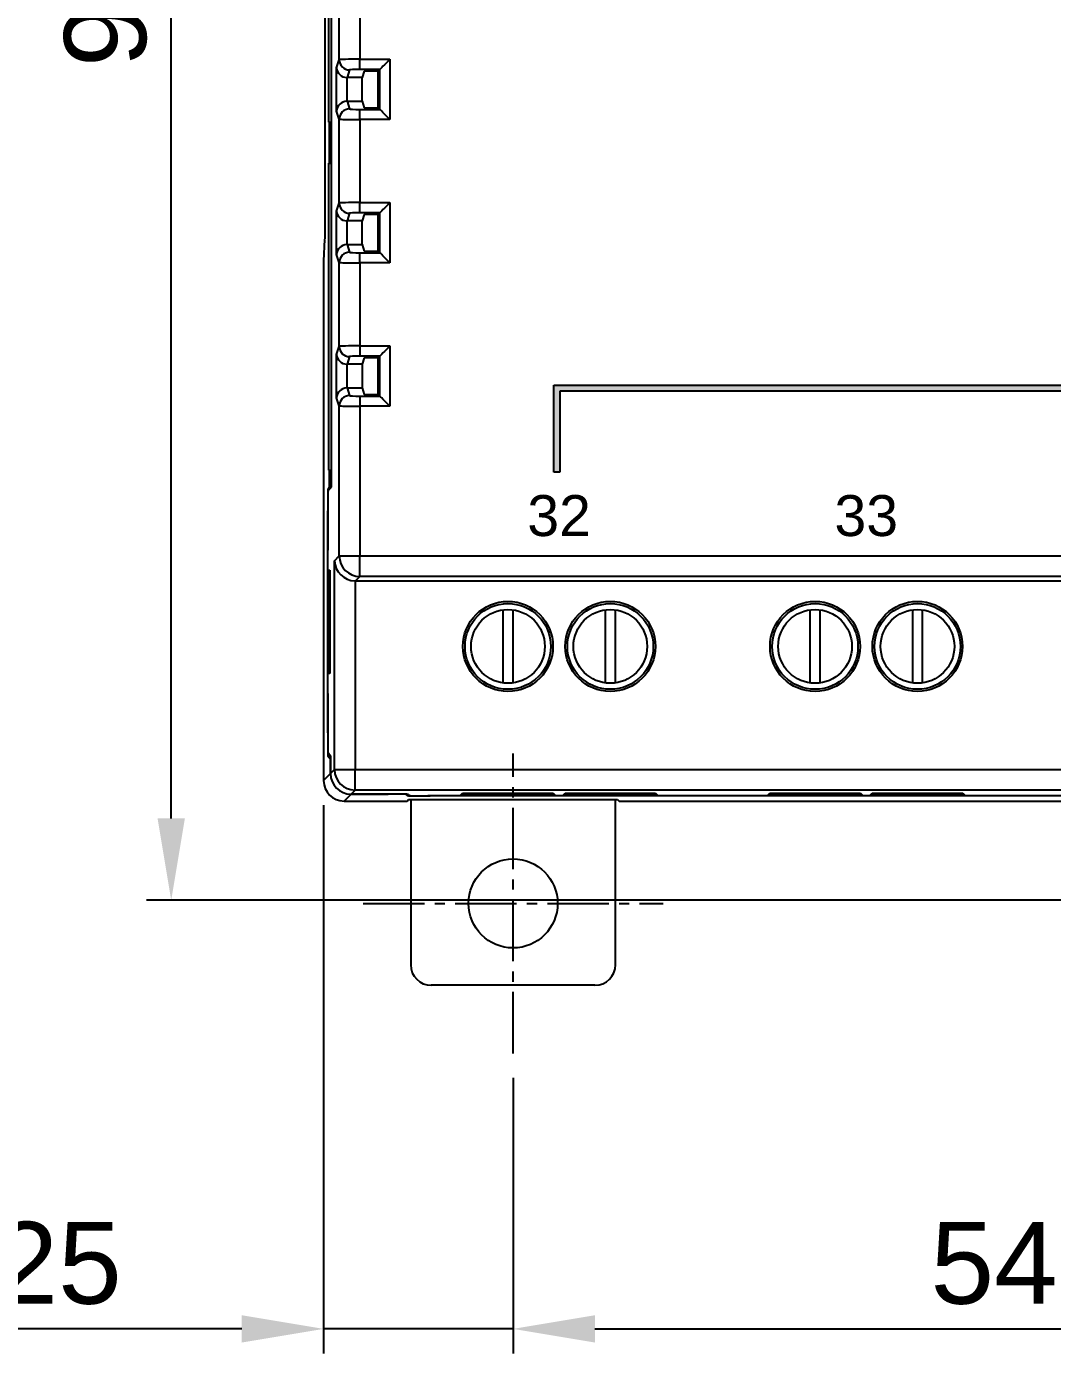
# Model space of a CAD drawing. Extents: x -197 to 433, y -280 to 31.
# Drawn here: x -64.8 to -14.7, y -117.7 to -52.9 of the extents above; entities that cross this region are included whole.
import ezdxf

# ---------------------------------------------------------------- set-up
doc = ezdxf.new("R2010")
doc.units = 0
doc.header["$LTSCALE"] = 4
doc.header["$PDMODE"] = 2
doc.header["$PDSIZE"] = 3
doc.linetypes.add('CENTER2', pattern=[1.125, 0.75, -0.125, 0.125, -0.125])
doc.layers.get('0').update_dxf_attribs({"linetype": 'CONTINUOUS'})
doc.layers.get('DEFPOINTS').update_dxf_attribs({"linetype": 'CONTINUOUS'})
doc.layers.add('1', color=1, linetype='CENTER2')
doc.layers.add('3', color=2, linetype='CONTINUOUS')
doc.styles.add('DIMENSION', font='arial.ttf')
doc.styles.get("Standard").update_dxf_attribs({"font": 'romans.shx', "bigfont": 'cadsg.shx'})
doc.styles.add('안보일때', font='arialbd.ttf', dxfattribs={"height": 8})
doc.dimstyles.new('STANDARD$0', dxfattribs={"dimtxt": 2, "dimasz": 1.8, "dimexe": 1, "dimexo": 1, "dimgap": 1, "dimtad": 1, "dimzin": 13, "dimdsep": 46, "dimtxsty": 'Standard', "dimcen": 0.09, "dimadec": 0, "dimazin": 0, "dimtp": 0.3, "dimtfac": 1, "dimtix": 1, "dimtmove": 2, "dimatfit": 3, "dimfxl": 1, "dimtolj": 1, "dimtzin": 13, "dimarcsym": 0})

# ---------------------------------------------------------------- blocks, each defined once
blk = doc.blocks.new('*D552')
at = {"layer": '3', "color": 2, "lineweight": -2, "transparency": 16777216}
for p, q in [((13.693, -100.321), (13.693, -117.726)), ((-41.057, -104.272), (-41.057, -117.726)), ((-37.057, -116.526), (9.693, -116.526))]:
    blk.add_line(p, q, dxfattribs=at)
at = {"layer": '3', "color": 2, "transparency": 16777216}
for points in [[(-37.057, -115.859), (-37.057, -117.192), (-41.057, -116.526)], [(9.693, -115.859), (9.693, -117.192), (13.693, -116.526)]]:
    blk.add_solid(points, dxfattribs=at)
at = {"layer": 'DEFPOINTS', "color": 0, "transparency": 16777216}
for p in [(13.693, -99.121), (-41.057, -103.072), (13.693, -116.526)]:
    blk.add_point(p, dxfattribs=at)
at = {"layer": '3', "color": 3, "transparency": 16777216, "insert": (-13.682, -113.326), "char_height": 4, "attachment_point": 5, "style": 'DIMENSION'}
blk.add_mtext('\\A1;54.75', dxfattribs=at)
blk = doc.blocks.new('*D556')
at = {"layer": '3', "color": 2, "lineweight": -2, "transparency": 16777216}
for p, q in [((-50.309, -90.948), (-50.309, -117.726)), ((-41.057, -104.272), (-41.057, -117.726)), ((-54.309, -116.526), (-72.899, -116.526)), ((-41.057, -116.526), (-50.309, -116.526)), ((-37.057, -116.526), (-33.057, -116.526))]:
    blk.add_line(p, q, dxfattribs=at)
at = {"layer": '3', "color": 2, "transparency": 16777216}
for points in [[(-54.309, -115.859), (-54.309, -117.192), (-50.309, -116.526)], [(-37.057, -115.859), (-37.057, -117.192), (-41.057, -116.526)]]:
    blk.add_solid(points, dxfattribs=at)
at = {"layer": 'DEFPOINTS', "color": 0, "transparency": 16777216}
for p in [(-50.309, -89.748), (-41.057, -103.072), (-50.309, -116.526)]:
    blk.add_point(p, dxfattribs=at)
at = {"layer": '3', "color": 3, "transparency": 16777216, "insert": (-65.604, -113.326), "char_height": 4, "attachment_point": 5, "style": 'DIMENSION'}
blk.add_mtext('\\A1;9.25', dxfattribs=at)
blk = doc.blocks.new('*D569')
at = {"layer": '3', "color": 2, "lineweight": -2, "transparency": 16777216}
for p, q in [((-50.509, -0.245), (-58.951, -0.245)), ((-57.751, -91.596), (-57.751, -4.245)), ((8.993, -95.596), (-58.951, -95.596))]:
    blk.add_line(p, q, dxfattribs=at)
at = {"layer": '3', "color": 2, "transparency": 16777216}
for points in [[(-58.418, -4.245), (-57.085, -4.245), (-57.751, -0.245)], [(-58.418, -91.596), (-57.085, -91.596), (-57.751, -95.596)]]:
    blk.add_solid(points, dxfattribs=at)
at = {"layer": 'DEFPOINTS', "color": 0, "transparency": 16777216}
for p in [(-57.751, -0.245), (-49.309, -0.245), (10.193, -95.596)]:
    blk.add_point(p, dxfattribs=at)
at = {"layer": '3', "color": 3, "transparency": 16777216, "insert": (-60.951, -47.92), "char_height": 4, "attachment_point": 5, "rotation": 90, "style": 'DIMENSION'}
blk.add_mtext('\\A1;95.35', dxfattribs=at)

msp = doc.modelspace()

# ---------------------------------------------------------------- hatches: boundary and pattern name
h = msp.add_hatch(color=256)
h.dxf.hatch_style = 1
h.paths.add_polyline_path([(-4.707, -19.256), (-32.407, -19.256), (-32.407, -16.299), (-32.707, -16.299), (-32.707, -19.556), (-4.707, -19.556)])
h.paths.add_polyline_path([(42.593, -16.299), (42.293, -16.299), (42.293, -19.256), (14.593, -19.256), (14.593, -19.556), (42.593, -19.556)])
h.paths.add_polyline_path([(3.932, -70.436), (-39.068, -70.436), (-39.068, -74.693), (-38.768, -74.693), (-38.768, -70.736), (3.932, -70.736)])
h.paths.add_polyline_path([(66.232, -70.436), (23.232, -70.436), (23.232, -70.736), (65.932, -70.736), (65.932, -74.693), (66.232, -74.693)])

# ---------------------------------------------------------------- linework, layer by layer
for p, q in [((-49.926, -75.415), (-49.926, -15.578)), ((-50.232, -63.296), (-50.232, -27.896)), ((-50.057, -57.596), (-50.057, -42.596)), ((-49.542, -54.547), (-49.542, -50.445)), ((-48.542, -50.471), (-48.542, -54.522)), ((-49.673, -54.941), (-49.542, -54.547)), ((-49.673, -57.051), (-49.673, -54.941)), ((-49.042, -55.047), (-49.165, -55.415)), ((-48.542, -54.522), (-47.068, -54.522)), ((-48.542, -55.021), (-48.542, -54.522)), ((-47.567, -55.021), (-48.542, -55.021)), ((-47.647, -55.101), (-47.567, -55.021)), ((-47.567, -56.971), (-47.567, -55.021)), ((-47.068, -54.522), (-47.068, -57.471)), ((-49.173, -55.415), (-49.173, -56.577)), ((-48.43, -55.415), (-49.165, -55.415)), ((-48.325, -55.101), (-48.43, -55.415)), ((-48.43, -56.577), (-48.43, -55.415)), ((-47.647, -55.101), (-48.325, -55.101)), ((-47.647, -56.891), (-47.647, -55.101)), ((-49.165, -56.577), (-49.042, -56.946)), ((-49.165, -56.577), (-48.43, -56.577)), ((-48.542, -57.471), (-48.542, -56.971)), ((-48.542, -56.971), (-47.567, -56.971)), ((-48.43, -56.577), (-48.325, -56.891)), ((-48.325, -56.891), (-47.647, -56.891)), ((-47.647, -56.891), (-47.567, -56.971)), ((-50.057, -57.596), (-49.926, -57.596)), ((-50.04, -57.596), (-50.04, -59.596)), ((-49.542, -57.445), (-49.673, -57.051)), ((-49.542, -61.547), (-49.542, -57.445)), ((-47.068, -57.471), (-48.542, -57.471)), ((-48.542, -57.471), (-48.542, -61.522)), ((-50.057, -59.596), (-49.926, -59.596)), ((-50.057, -74.596), (-50.057, -59.596)), ((-49.673, -61.941), (-49.542, -61.547)), ((-48.542, -61.522), (-47.068, -61.522)), ((-48.542, -62.021), (-48.542, -61.522)), ((-47.068, -61.522), (-47.068, -64.471)), ((-49.673, -64.051), (-49.673, -61.941)), ((-49.042, -62.047), (-49.165, -62.415)), ((-47.567, -62.021), (-48.542, -62.021)), ((-48.325, -62.101), (-48.43, -62.415)), ((-47.647, -62.101), (-48.325, -62.101)), ((-47.647, -62.101), (-47.567, -62.021)), ((-47.647, -63.891), (-47.647, -62.101)), ((-47.567, -63.971), (-47.567, -62.021)), ((-49.173, -62.415), (-49.173, -63.577)), ((-48.43, -62.415), (-49.165, -62.415)), ((-48.43, -63.577), (-48.43, -62.415)), ((-50.265, -63.329), (-50.309, -64.373)), ((-50.265, -63.329), (-50.232, -63.296)), ((-49.542, -64.445), (-49.673, -64.051)), ((-49.165, -63.577), (-49.042, -63.946)), ((-49.165, -63.577), (-48.43, -63.577)), ((-48.542, -64.471), (-48.542, -63.971)), ((-48.542, -63.971), (-47.567, -63.971)), ((-48.43, -63.577), (-48.325, -63.891)), ((-48.325, -63.891), (-47.647, -63.891)), ((-47.647, -63.891), (-47.567, -63.971)), ((-50.309, -64.373), (-50.309, -89.748)), ((-49.542, -68.547), (-49.542, -64.445)), ((-48.542, -64.471), (-48.542, -68.522)), ((-47.068, -64.471), (-48.542, -64.471)), ((-49.673, -68.941), (-49.542, -68.547)), ((-48.542, -68.522), (-48.542, -69.021)), ((-48.542, -68.522), (-47.068, -68.522)), ((-47.068, -68.522), (-47.068, -71.471)), ((-49.673, -71.051), (-49.673, -68.941)), ((-49.042, -69.047), (-49.165, -69.415)), ((-47.567, -69.021), (-48.542, -69.021)), ((-48.325, -69.101), (-48.43, -69.415)), ((-47.647, -69.101), (-48.325, -69.101)), ((-47.647, -69.101), (-47.567, -69.021)), ((-47.647, -70.891), (-47.647, -69.101)), ((-47.567, -70.971), (-47.567, -69.021)), ((-49.173, -69.415), (-49.173, -70.577)), ((-48.43, -69.415), (-49.165, -69.415)), ((-48.43, -69.415), (-48.43, -70.577)), ((-49.165, -70.577), (-49.042, -70.946)), ((-49.165, -70.577), (-48.43, -70.577)), ((-48.43, -70.577), (-48.325, -70.891)), ((-39.068, -74.693), (-39.068, -70.436)), ((-39.068, -70.436), (3.932, -70.436)), ((-49.542, -71.445), (-49.673, -71.051)), ((-48.542, -70.971), (-47.567, -70.971)), ((-48.542, -70.971), (-48.542, -71.471)), ((-48.325, -70.891), (-47.647, -70.891)), ((-47.647, -70.891), (-47.567, -70.971)), ((3.932, -70.736), (-38.768, -70.736)), ((-38.768, -70.736), (-38.768, -74.693)), ((-49.542, -78.781), (-49.542, -71.445)), ((-48.542, -71.471), (-48.542, -78.781)), ((-47.068, -71.471), (-48.542, -71.471)), ((-50.057, -74.596), (-49.926, -74.596)), ((-50.04, -74.596), (-50.04, -75.426)), ((-38.768, -74.693), (-39.068, -74.693)), ((-38.768, -74.693), (-39.068, -74.693)), ((-50.093, -75.479), (-50.04, -75.426)), ((-50.093, -75.479), (-49.991, -75.479)), ((-50.091, -75.579), (-49.926, -75.415)), ((-49.938, -75.426), (-50.04, -75.426)), ((-50.11, -76.479), (-50.11, -78.496)), ((-50.108, -76.479), (-50.11, -76.479)), ((-50.108, -87.413), (-50.108, -76.579)), ((-50.11, -78.496), (-50.127, -78.514)), ((-50.127, -78.514), (-50.127, -85.479)), ((-50.108, -78.514), (-50.127, -78.514)), ((-50.108, -78.496), (-50.11, -78.496)), ((-49.774, -79.013), (-49.542, -78.781)), ((-49.774, -89.213), (-49.774, -79.013)), ((-49.542, -78.781), (-48.542, -78.781)), ((-48.542, -78.781), (75.928, -78.781)), ((-48.542, -79.781), (-48.542, -78.781)), ((-50.058, -79.47), (-50.013, -79.471)), ((-50.058, -84.522), (-50.058, -79.47)), ((-50.013, -79.471), (-50.013, -84.522)), ((-48.774, -79.996), (-48.774, -89.213)), ((-48.542, -79.781), (-48.757, -79.996)), ((-48.757, -79.996), (76.143, -79.996)), ((75.928, -79.781), (-48.542, -79.781)), ((-41.557, -81.414), (-41.557, -84.979)), ((-41.057, -84.979), (-41.057, -81.414)), ((-36.557, -81.414), (-36.557, -84.979)), ((-36.057, -84.979), (-36.057, -81.414)), ((-26.557, -81.414), (-26.557, -84.979)), ((-26.057, -84.979), (-26.057, -81.414)), ((-21.557, -81.414), (-21.557, -84.979)), ((-21.057, -84.979), (-21.057, -81.414)), ((-50.013, -84.522), (-50.058, -84.522)), ((-50.127, -85.479), (-50.11, -85.496)), ((-50.108, -85.479), (-50.127, -85.479)), ((-50.11, -85.496), (-50.11, -87.583)), ((-50.108, -85.496), (-50.11, -85.496)), ((-50.11, -87.583), (-50.108, -87.583)), ((-50.093, -88.583), (-49.97, -88.706)), ((-49.97, -88.583), (-50.093, -88.583)), ((-49.97, -88.534), (-50.091, -88.413)), ((-49.97, -88.534), (-49.97, -89.409)), ((-49.97, -89.409), (-49.97, -88.706)), ((-50.309, -89.748), (-49.97, -89.409)), ((-49.97, -89.409), (-49.774, -89.213)), ((-49.774, -89.213), (-48.774, -89.213)), ((-48.774, -90.213), (-48.774, -89.213)), ((-48.774, -89.213), (76.16, -89.213)), ((-48.97, -90.409), (-49.309, -90.747)), ((-48.774, -90.213), (-48.97, -90.409)), ((-48.97, -90.409), (-47.162, -90.409)), ((-47.277, -90.409), (-48.97, -90.409)), ((76.16, -90.213), (-48.774, -90.213)), ((-46.278, -90.418), (-46.278, -90.426)), ((-46.278, -90.426), (-46.225, -90.479)), ((-46.234, -90.747), (-46.157, -90.671)), ((-46.225, -90.479), (-46.225, -90.42)), ((-46.162, -90.426), (-46.109, -90.479)), ((-46.157, -90.671), (-35.957, -90.671)), ((-46.057, -90.671), (-46.057, -98.748)), ((4.319, -90.496), (-45.225, -90.496)), ((-45.225, -90.496), (-45.225, -90.496)), ((4.519, -90.496), (-45.109, -90.496)), ((-43.617, -90.455), (-43.52, -90.359)), ((-38.998, -90.455), (-43.617, -90.455)), ((-43.52, -90.359), (-39.095, -90.359)), ((-39.095, -90.359), (-38.998, -90.455)), ((-38.617, -90.455), (-38.52, -90.359)), ((-33.998, -90.455), (-38.617, -90.455)), ((-38.52, -90.359), (-34.095, -90.359)), ((-36.057, -98.748), (-36.057, -90.671)), ((-35.957, -90.671), (-35.881, -90.747)), ((-34.095, -90.359), (-33.998, -90.455)), ((-28.617, -90.455), (-28.52, -90.359)), ((-23.998, -90.455), (-28.617, -90.455)), ((-28.52, -90.359), (-24.095, -90.359)), ((-24.095, -90.359), (-23.998, -90.455)), ((-23.617, -90.455), (-23.52, -90.359)), ((-18.998, -90.455), (-23.617, -90.455)), ((-23.52, -90.359), (-19.095, -90.359)), ((-19.095, -90.359), (-18.998, -90.455)), ((-49.309, -90.747), (-46.234, -90.747)), ((-35.881, -90.747), (3.516, -90.747)), ((-37.057, -99.747), (-45.058, -99.747))]:
    msp.add_line(p, q)
at = {"flags": 128}
for points in [[(-47.068, -54.522), (-47.162, -54.616), (-47.253, -54.707), (-47.337, -54.791), (-47.412, -54.866), (-47.474, -54.928), (-47.522, -54.976), (-47.553, -55.007), (-47.567, -55.021)], [(-47.068, -57.471), (-47.162, -57.376), (-47.253, -57.285), (-47.337, -57.201), (-47.412, -57.126), (-47.474, -57.064), (-47.522, -57.017), (-47.553, -56.985), (-47.567, -56.971)], [(-47.068, -61.522), (-47.162, -61.616), (-47.253, -61.707), (-47.337, -61.791), (-47.412, -61.866), (-47.474, -61.928), (-47.522, -61.976), (-47.553, -62.007), (-47.567, -62.021)], [(-47.068, -64.471), (-47.162, -64.376), (-47.253, -64.285), (-47.337, -64.201), (-47.412, -64.126), (-47.474, -64.064), (-47.522, -64.017), (-47.553, -63.985), (-47.567, -63.971)], [(-47.068, -68.522), (-47.162, -68.616), (-47.253, -68.707), (-47.337, -68.791), (-47.412, -68.866), (-47.474, -68.928), (-47.522, -68.976), (-47.553, -69.007), (-47.567, -69.021)], [(-47.068, -71.471), (-47.162, -71.376), (-47.253, -71.285), (-47.337, -71.201), (-47.412, -71.126), (-47.474, -71.064), (-47.522, -71.017), (-47.553, -70.985), (-47.567, -70.971)]]:
    msp.add_lwpolyline(points, dxfattribs=at)
for centre, radius in [((-41.307, -83.196), 2.2), ((-36.307, -83.196), 2.2), ((-26.307, -83.196), 2.2), ((-21.307, -83.196), 2.2), ((-41.307, -83.196), 2.095), ((-41.307, -83.196), 1.8), ((-36.307, -83.196), 2.095), ((-36.307, -83.196), 1.8), ((-26.307, -83.196), 2.095), ((-26.307, -83.196), 1.8), ((-21.307, -83.196), 2.095), ((-21.307, -83.196), 1.8), ((-41.057, -95.747), 2.175)]:
    msp.add_circle(centre, radius)
for centre, radius, start, end in [((-49.042, -54.547), 0.5, 180.09624, 269.97393), ((-49.042, -57.446), 0.5, 90.02607, 179.90376), ((-49.042, -61.547), 0.5, 180.09618, 269.9741), ((-49.042, -64.446), 0.5, 90.02633, 179.90361), ((-49.042, -68.547), 0.5, 180.0963, 269.97376), ((-49.042, -71.446), 0.5, 90.02602, 179.9037), ((-48.542, -78.781), 1, 180.02073, 269.97927), ((-48.774, -89.213), 1, 180.0206, 269.97918)]:
    msp.add_arc(centre, radius, start, end)
for centre, major_axis, ratio, start_param, end_param in [((-49.173, -54.941), (0.494, -0.08), 0.946286, 3.311301, 4.864644), ((-48.542, -54.548), (1, 0), 0.026204, 1.570796, 3.124139), ((-48.542, -55.047), (0.5, 0), 0.052408, 1.570796, 3.124139), ((-49.165, -54.915), (0.158, 0.475), 0.998478, 3.446103, 3.462643), ((-49.173, -57.051), (0.494, 0.08), 0.946286, 1.418541, 2.971884), ((-49.165, -57.078), (-0.158, 0.475), 0.998478, 5.962135, 5.978675), ((-48.542, -56.945), (0.5, 0), 0.052408, 3.159046, 4.712389), ((-48.542, -57.444), (1, 0), 0.026204, 3.159046, 4.712389), ((-48.542, -61.548), (1, 0), 0.026204, 1.570796, 3.124139), ((-49.173, -61.941), (0.494, -0.08), 0.946286, 3.311301, 4.864644), ((-48.542, -62.047), (0.5, 0), 0.052408, 1.570796, 3.124139), ((-49.165, -61.915), (0.158, 0.475), 0.998478, 3.446103, 3.462643), ((-49.173, -64.051), (0.494, 0.08), 0.946286, 1.418541, 2.971884), ((-49.165, -64.078), (-0.158, 0.475), 0.998478, 5.962135, 5.978675), ((-48.542, -63.945), (0.5, 0), 0.052408, 3.159046, 4.712389), ((-48.542, -64.444), (1, 0), 0.026204, 3.159046, 4.712389), ((-48.542, -68.548), (1, 0), 0.026204, 1.570796, 3.124139), ((-49.173, -68.941), (0.494, -0.08), 0.946286, 3.311301, 4.864644), ((-48.542, -69.047), (0.5, 0), 0.052408, 1.570796, 3.124139), ((-49.165, -68.915), (0.158, 0.475), 0.998478, 3.446103, 3.462643), ((-49.173, -71.051), (0.494, 0.08), 0.946286, 1.418541, 2.971884), ((-49.165, -71.078), (-0.158, 0.475), 0.998478, 5.962135, 5.978675), ((-48.542, -70.945), (0.5, 0), 0.052408, 3.159046, 4.712389), ((-48.542, -71.444), (1, 0), 0.026204, 3.159046, 4.712389), ((-50.092, -76.479), (0, 1), 0.017455, 0.017453, 1.570796), ((-50.091, -76.579), (0, 1), 0.017455, 0.017453, 1.570796), ((-48.774, -79.013), (0.927, -0.384), 0.975619, 3.543095, 5.096438), ((-48.757, -78.996), (-0.707, -0.707), 0.999695, 0.768097, 0.785246), ((-50.091, -87.413), (0, 1), 0.017455, 1.570796, 3.124139), ((-50.092, -87.583), (0, 1), 0.017455, 1.570796, 3.124139), ((-48.97, -89.409), (-0.707, -0.707), 0.999695, 5.497939, 7.068431), ((-48.97, -89.409), (-0.707, -0.707), 0.999695, 5.497939, 7.068431), ((-49.309, -89.747), (-0.707, -0.707), 0.999695, 5.497939, 7.068431), ((-47.277, -90.426), (1, 0), 0.017455, 0.017453, 1.570796), ((-47.162, -90.426), (1, 0), 0.017455, 0.017453, 1.570796), ((-45.225, -90.479), (1, 0), 0.017455, 3.159046, 4.712389), ((-45.109, -90.479), (1, 0), 0.017455, 3.159046, 4.712389), ((-45.057, -98.747), (0.707, 0.707), 0.999695, 2.356347, 3.926839), ((-37.058, -98.747), (0.707, -0.707), 0.999695, 5.497939, 7.068431)]:
    msp.add_ellipse(centre, major_axis=major_axis, ratio=ratio, start_param=start_param, end_param=end_param)
at = {"layer": '1'}
for p, q in [((-41.057, -103.072), (-41.057, -88.423)), ((-48.382, -95.747), (-33.733, -95.747))]:
    msp.add_line(p, q, dxfattribs=at)

# ---------------------------------------------------------------- texts
at = {"char_height": 2, "width": 9.81394, "attachment_point": 8, "style": '안보일때'}
for s, insert in [('{\\fArial|b0|i0|c0|p34;32}', (-38.808, -77.836)), ('{\\fArial|b0|i0|c0|p34;33}', (-23.808, -77.836))]:
    msp.add_mtext(s, dxfattribs=dict(at, insert=insert))

# ---------------------------------------------------------------- dimensions: what is measured, and where the dimension line sits
at = {"layer": '3'}
dim = msp.add_linear_dim(base=(-57.751, -0.245), p1=(10.193, -95.596), p2=(-49.309, -0.245), angle=90, dimstyle='STANDARD$0', override={"dimtxt": 4, "dimasz": 4, "dimexe": 1.2, "dimexo": 1.2, "dimgap": 1.2, "dimzin": 8, "dimtxsty": 'DIMENSION', "dimcen": 0, "dimclrd": 2, "dimclre": 2, "dimclrt": 3, "dimatfit": 0, "dimtzin": 8}, dxfattribs=at)
dim.commit()
dim.dimension.update_dxf_attribs({"geometry": '*D569', "text_midpoint": (-60.951, -47.92)})
dim = msp.add_linear_dim(base=(-50.309, -116.526), p1=(-41.057, -103.072), p2=(-50.309, -89.748), dimstyle='STANDARD$0', override={"dimtxt": 4, "dimasz": 4, "dimexe": 1.2, "dimexo": 1.2, "dimgap": 1.2, "dimzin": 8, "dimtxsty": 'DIMENSION', "dimcen": 0, "dimclrd": 2, "dimclre": 2, "dimclrt": 3, "dimtmove": 0, "dimatfit": 0, "dimtzin": 8}, dxfattribs=at)
dim.commit()
dim.dimension.update_dxf_attribs({"geometry": '*D556', "text_midpoint": (-65.604, -116.526), "dimtype": 160})
dim = msp.add_linear_dim(base=(13.693, -116.526), p1=(-41.057, -103.072), p2=(13.693, -99.121), dimstyle='STANDARD$0', override={"dimtxt": 4, "dimasz": 4, "dimexe": 1.2, "dimexo": 1.2, "dimgap": 1.2, "dimzin": 8, "dimtxsty": 'DIMENSION', "dimcen": 0, "dimclrd": 2, "dimclre": 2, "dimclrt": 3, "dimtmove": 0, "dimatfit": 0, "dimtzin": 8}, dxfattribs=at)
dim.commit()
dim.dimension.update_dxf_attribs({"geometry": '*D552', "text_midpoint": (-13.682, -113.326)})

doc.saveas('drawing.dxf')
